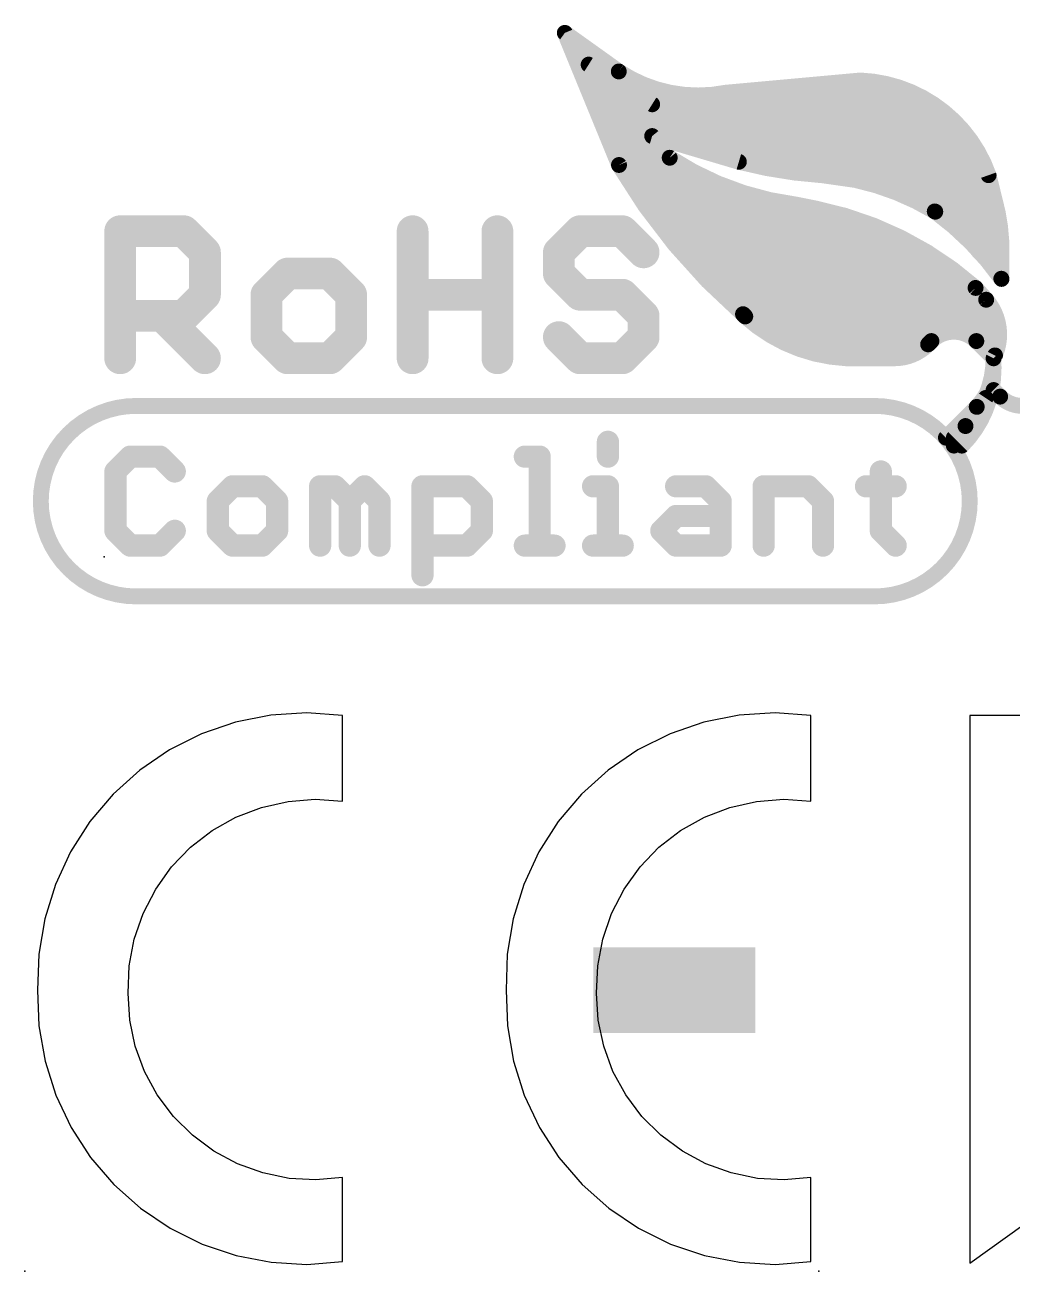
# Model space of a CAD drawing. Extents: x 0 to 129, y -3 to 21.
# Drawn here: x 31.75 to 47.54, y 0 to 19.94 of the extents above; entities that cross this region are included whole.
import ezdxf

# ---------------------------------------------------------------- set-up
doc = ezdxf.new("R2010")
doc.units = 0
doc.layers.add('21', color=253, linetype='CONTINUOUS')
doc.layers.add('23', color=7, linetype='CONTINUOUS')

# ---------------------------------------------------------------- blocks, each defined once
blk = doc.blocks.new('RECT')
blk.add_solid([(-0.5, -0.5), (0.5, -0.5), (-0.5, 0.5), (0.5, 0.5)])

msp = doc.modelspace()

# ---------------------------------------------------------------- linework, layer by layer
at = {"layer": '21'}
for p, q in [((35.1192, 8.7836), (34.5755, 8.597)), ((35.683, 8.8958), (35.1192, 8.7836)), ((36.2567, 8.9314), (35.683, 8.8958)), ((36.83, 8.89), (36.2567, 8.9314)), ((36.83, 7.5184), (36.83, 8.89)), ((42.6122, 8.7836), (42.0685, 8.597)), ((43.176, 8.8958), (42.6122, 8.7836)), ((43.7497, 8.9314), (43.176, 8.8958)), ((44.323, 8.89), (43.7497, 8.9314)), ((44.323, 7.5184), (44.323, 8.89)), ((50.673, 8.89), (46.863, 8.89)), ((46.863, 8.89), (46.863, 0.127)), ((34.5755, 8.597), (34.0617, 8.3393)), ((42.0685, 8.597), (41.5547, 8.3393)), ((34.0617, 8.3393), (33.5871, 8.0152)), ((41.5547, 8.3393), (41.08, 8.0152)), ((33.5871, 8.0152), (33.16, 7.6304)), ((41.08, 8.0152), (40.653, 7.6304)), ((33.16, 7.6304), (32.7883, 7.1919)), ((40.653, 7.6304), (40.2813, 7.1919)), ((35.1251, 7.2625), (35.5327, 7.4193)), ((35.5327, 7.4193), (35.9588, 7.5153)), ((35.9588, 7.5153), (36.3943, 7.5486)), ((36.3943, 7.5486), (36.83, 7.5184)), ((42.6181, 7.2625), (43.0257, 7.4193)), ((43.0257, 7.4193), (43.4518, 7.5153)), ((43.4518, 7.5153), (43.8873, 7.5486)), ((43.8873, 7.5486), (44.323, 7.5184)), ((32.7883, 7.1919), (32.4787, 6.7076)), ((34.7445, 7.0483), (35.1251, 7.2625)), ((40.2813, 7.1919), (39.9717, 6.7076)), ((42.2375, 7.0483), (42.6181, 7.2625)), ((34.3989, 6.7812), (34.7445, 7.0483)), ((41.8919, 6.7812), (42.2375, 7.0483)), ((34.0957, 6.4668), (34.3989, 6.7812)), ((41.5887, 6.4668), (41.8919, 6.7812)), ((32.4787, 6.7076), (32.2366, 6.1863)), ((39.9717, 6.7076), (39.7296, 6.1863)), ((33.8413, 6.1118), (34.0957, 6.4668)), ((41.3343, 6.1118), (41.5887, 6.4668)), ((32.2366, 6.1863), (32.0666, 5.6372)), ((39.7296, 6.1863), (39.5596, 5.6372)), ((33.641, 5.7237), (33.8413, 6.1118)), ((41.134, 5.7237), (41.3343, 6.1118)), ((32.0666, 5.6372), (31.9715, 5.0703)), ((33.4991, 5.3107), (33.641, 5.7237)), ((39.5596, 5.6372), (39.4645, 5.0703)), ((40.9921, 5.3107), (41.134, 5.7237)), ((33.4185, 4.8814), (33.4991, 5.3107)), ((40.9115, 4.8814), (40.9921, 5.3107)), ((31.9715, 5.0703), (31.9532, 4.4958)), ((39.4645, 5.0703), (39.4462, 4.4958)), ((33.401, 4.445), (33.4185, 4.8814)), ((40.894, 4.445), (40.9115, 4.8814)), ((31.9532, 4.4958), (31.9747, 3.9244)), ((33.4271, 4.017), (33.401, 4.445)), ((39.4462, 4.4958), (39.4677, 3.9244)), ((40.9201, 4.017), (40.894, 4.445)), ((33.515, 3.5973), (33.4271, 4.017)), ((41.008, 3.5973), (40.9201, 4.017)), ((31.9747, 3.9244), (32.0725, 3.361)), ((39.4677, 3.9244), (39.5655, 3.361)), ((33.6628, 3.1948), (33.515, 3.5973)), ((41.1558, 3.1948), (41.008, 3.5973)), ((32.0725, 3.361), (32.2449, 2.8157)), ((33.8674, 2.8179), (33.6628, 3.1948)), ((39.5655, 3.361), (39.7379, 2.8157)), ((41.3604, 2.8179), (41.1558, 3.1948)), ((32.2449, 2.8157), (32.4887, 2.2984)), ((34.1245, 2.4747), (33.8674, 2.8179)), ((39.7379, 2.8157), (39.9817, 2.2984)), ((41.6175, 2.4747), (41.3604, 2.8179)), ((34.4285, 2.1723), (34.1245, 2.4747)), ((41.9215, 2.1723), (41.6175, 2.4747)), ((32.4887, 2.2984), (32.7995, 1.8184)), ((39.9817, 2.2984), (40.2925, 1.8184)), ((34.7732, 1.9172), (34.4285, 2.1723)), ((42.2662, 1.9172), (41.9215, 2.1723)), ((32.7995, 1.8184), (33.1718, 1.3844)), ((35.1512, 1.7148), (34.7732, 1.9172)), ((40.2925, 1.8184), (40.6648, 1.3844)), ((42.6442, 1.7148), (42.2662, 1.9172)), ((35.5546, 1.5693), (35.1512, 1.7148)), ((43.0476, 1.5693), (42.6442, 1.7148)), ((35.9748, 1.4837), (35.5546, 1.5693)), ((36.4029, 1.46), (35.9748, 1.4837)), ((36.83, 1.4986), (36.4029, 1.46)), ((36.83, 0.1524), (36.83, 1.4986)), ((43.4678, 1.4837), (43.0476, 1.5693)), ((43.8959, 1.46), (43.4678, 1.4837)), ((44.323, 1.4986), (43.8959, 1.46)), ((44.323, 0.1524), (44.323, 1.4986)), ((33.1718, 1.3844), (33.5988, 1.0041)), ((40.6648, 1.3844), (41.0918, 1.0041)), ((33.5988, 1.0041), (34.0729, 0.6843)), ((41.0918, 1.0041), (41.5659, 0.6843)), ((34.0729, 0.6843), (34.5855, 0.4309)), ((41.5659, 0.6843), (42.0785, 0.4309)), ((46.863, 0.127), (47.752, 0.762)), ((34.5855, 0.4309), (35.1275, 0.2484)), ((42.0785, 0.4309), (42.6205, 0.2484)), ((35.1275, 0.2484), (35.689, 0.1401)), ((42.6205, 0.2484), (43.182, 0.1401)), ((35.689, 0.1401), (36.2599, 0.1079)), ((36.2599, 0.1079), (36.83, 0.1524)), ((43.182, 0.1401), (43.7529, 0.1079)), ((43.7529, 0.1079), (44.323, 0.1524))]:
    msp.add_line(p, q, dxfattribs=at)
for points, const_width in [([(40.4448, 19.8361, 1), (40.3272, 19.7879)], 0.127), ([(40.423, 19.8636, 1), (40.349, 19.7604)], 0.127), ([(40.8773, 19.367, 1), (40.6567, 19.241)], 0.254), ([(40.8007, 19.3578, 1), (40.7333, 19.2502)], 0.127), ([(41.2491, 19.1943, 0.1989), (42.9655, 18.8547)], 0.254), ([(41.2843, 19.2471, 1), (41.2139, 19.1415)], 0.127), ([(41.2121, 19.1427, 1), (41.2861, 19.2459)], 0.127), ([(47.1643, 17.5347, 0.3067), (45.1137, 19.05)], 0.254), ([(45.1163, 19.1134, 1), (45.1111, 18.9866)], 0.127), ([(45.1194, 18.9868, 1), (45.108, 19.1132)], 0.127), ([(42.9598, 18.9179, 1), (42.9712, 18.7915)], 0.127), ([(42.978, 18.7924, 1), (42.953, 18.917)], 0.127), ([(43.942, 18.923, 1), (43.942, 18.669)], 0.254), ([(43.9578, 18.67, 1), (43.9262, 18.922)], 0.254), ([(45.6583, 18.9049, 1), (45.5277, 18.6871)], 0.254), ([(45.593, 18.669, 1), (45.593, 18.923)], 0.254), ([(41.5187, 18.719, 1), (41.2853, 18.619)], 0.254), ([(41.783, 18.796, 1), (41.783, 18.542)], 0.254), ([(41.7493, 18.6152, 1), (41.8167, 18.7228)], 0.127), ([(42.9102, 18.795, 1), (42.9418, 18.543)], 0.254), ([(42.926, 18.542, 1), (42.926, 18.796)], 0.254), ([(41.3982, 18.4458, 1), (41.1518, 18.3842)], 0.254), ([(41.1647, 18.352, 1), (41.3853, 18.478)], 0.254), ([(41.6868, 18.5382, 1), (41.6252, 18.2918)], 0.254), ([(41.656, 18.542, 1), (41.656, 18.288)], 0.254), ([(46.3178, 18.5048, 1), (46.1382, 18.3252)], 0.254), ([(46.355, 18.415, 1), (46.101, 18.415)], 0.254), ([(46.1627, 18.3061, 1), (46.2933, 18.5239)], 0.254), ([(46.228, 18.288, 1), (46.228, 18.542)], 0.254), ([(41.277, 18.3642, 1), (41.273, 18.1102)], 0.254), ([(42.2005, 18.4096, 1), (42.1275, 18.1664)], 0.254), ([(42.1332, 18.1648, 1), (42.1948, 18.4112)], 0.254), ([(46.355, 18.161, 1), (46.101, 18.161)], 0.254), ([(46.226, 18.034, 1), (46.23, 18.288)], 0.254), ([(41.5036, 17.9832, 1), (41.3004, 17.8308)], 0.254), ([(41.8324, 18.2009, 1), (41.7336, 18.1211)], 0.127), ([(41.8011, 18.2219, 1), (41.7649, 18.1001)], 0.127), ([(43.448, 18.0332, 1), (43.42, 17.7808)], 0.254), ([(43.3975, 17.7854, 1), (43.4705, 18.0286)], 0.254), ([(46.101, 18.161, 1), (46.355, 18.161)], 0.254), ([(46.3296, 17.9832, 1), (46.1264, 17.8308)], 0.254), ([(46.3416, 17.8502, 1), (46.1144, 17.9638)], 0.254), ([(46.8496, 17.9638, 1), (46.6224, 17.8502)], 0.254), ([(41.2788, 17.8762, 1), (41.5252, 17.9378)], 0.254), ([(41.91, 17.78, 1), (41.656, 17.78)], 0.254), ([(41.6663, 17.73, 1), (41.8997, 17.83)], 0.254), ([(44.577, 17.907, 1), (44.577, 17.653)], 0.254), ([(44.563, 17.6538, 1), (44.591, 17.9062)], 0.254), ([(45.2773, 17.8889, 1), (45.1467, 17.6711)], 0.254), ([(45.212, 17.907, 1), (45.212, 17.653)], 0.254), ([(45.212, 17.653, 1), (45.212, 17.907)], 0.254), ([(46.101, 17.907, 1), (46.355, 17.907)], 0.254), ([(46.355, 17.653, 1), (46.355, 17.907)], 0.254), ([(46.6462, 17.8172, 1), (46.8258, 17.9968)], 0.254), ([(41.2525, 17.698, 0.0806), (43.2362, 15.3108)], 0.254), ([(41.3072, 17.7302, 1), (41.1978, 17.6658)], 0.127), ([(41.1937, 17.6739, 1), (41.3113, 17.7221)], 0.127), ([(42.2208, 17.6396, 1), (42.1072, 17.4124)], 0.254), ([(42.0637, 17.8138, 0.1145), (44.0913, 17.0628)], 0.254), ([(42.0986, 17.8668, 1), (42.0288, 17.7608)], 0.127), ([(42.0143, 17.7739, 1), (42.1131, 17.8537)], 0.127), ([(43.1698, 17.7495, 0.0473), (44.5171, 17.5323)], 0.254), ([(43.1858, 17.811, 1), (43.1538, 17.688)], 0.127), ([(43.1517, 17.6886, 1), (43.1879, 17.8104)], 0.127), ([(41.6814, 17.3228, 1), (41.8846, 17.4752)], 0.254), ([(44.5261, 17.5952, 1), (44.5081, 17.4694)], 0.127), ([(44.513, 17.4689, 1), (44.5212, 17.5957)], 0.127), ([(46.3033, 16.9549, 0.0829), (45.0358, 17.4581)], 0.254), ([(45.0492, 17.5202, 1), (45.0224, 17.396)], 0.127), ([(45.0268, 17.3952, 1), (45.0448, 17.521)], 0.127), ([(45.7817, 17.2901, 1), (45.9123, 17.5079)], 0.254), ([(46.0393, 17.5079, 1), (45.9087, 17.2901)], 0.254), ([(45.8604, 17.4558, 1), (46.0876, 17.3422)], 0.254), ([(46.5074, 17.3228, 1), (46.7106, 17.4752)], 0.254), ([(47.116, 17.4148, 1), (46.864, 17.3832)], 0.254), ([(46.8764, 17.3422, 1), (47.1036, 17.4558)], 0.254), ([(47.226, 17.5498, 1), (47.1026, 17.5196)], 0.127), ([(47.1044, 17.5136, 1), (47.2242, 17.5558)], 0.127), ([(41.656, 17.399, 1), (41.91, 17.399)], 0.254), ([(42.0116, 17.3482, 1), (41.8084, 17.1958)], 0.254), ([(42.3723, 17.2426, 1), (42.2097, 17.0474)], 0.254), ([(42.9674, 17.2651, 1), (42.8846, 17.0249)], 0.254), ([(42.8692, 17.0314, 1), (42.9828, 17.2586)], 0.254), ([(44.1037, 17.1251, 1), (44.0789, 17.0005)], 0.127), ([(44.0833, 16.9998, 1), (44.0993, 17.1258)], 0.127), ([(46.7082, 17.0973, 1), (46.5098, 16.9387)], 0.254), ([(46.5437, 16.9091, 1), (46.6743, 17.1269)], 0.254), ([(42.3967, 16.8344, 1), (42.1853, 16.6936)], 0.254), ([(42.1894, 16.6878, 1), (42.3926, 16.8402)], 0.254), ([(43.6626, 17.018, 1), (43.6626, 16.764)], 0.254), ([(43.6212, 16.7709, 1), (43.704, 17.0111)], 0.254), ([(44.3137, 17.011, 1), (44.2307, 16.771)], 0.254), ([(44.2722, 16.764, 1), (44.2722, 17.018)], 0.254), ([(46.9565, 15.7307, 0.1314), (44.3999, 17.0012)], 0.254), ([(44.4125, 17.0634, 1), (44.3873, 16.939)], 0.127), ([(44.3875, 16.9389, 1), (44.4123, 17.0635)], 0.127), ([(46.3314, 17.0118, 1), (46.2752, 16.898)], 0.127), ([(47.3681, 15.8779, 0.0806), (46.3116, 16.9508)], 0.254), ([(46.3491, 17.002, 1), (46.2741, 16.8996)], 0.127), ([(46.2705, 16.9005, 1), (46.3361, 17.0093)], 0.127), ([(46.2835, 16.8939, 1), (46.3397, 17.0077)], 0.127), ([(47.3708, 16.2565, 0.0561), (47.3107, 16.9359)], 0.254), ([(47.3729, 16.9485, 1), (47.2485, 16.9233)], 0.127), ([(47.249, 16.9208, 1), (47.3724, 16.951)], 0.127), ([(33.401, 16.6387, 1), (33.147, 16.6387)], 0.254), ([(33.274, 16.7657, 1), (33.274, 16.5117)], 0.254), ([(34.3807, 16.7285, 1), (34.2011, 16.5489)], 0.254), ([(34.2909, 16.5117, 1), (34.2909, 16.7657)], 0.254), ([(38.0786, 16.6387, 1), (37.8246, 16.6387)], 0.254), ([(39.4344, 16.6387, 1), (39.1804, 16.6387)], 0.254), ([(40.6293, 16.7657, 1), (40.6293, 16.5117)], 0.254), ([(40.7191, 16.5489, 1), (40.5395, 16.7285)], 0.254), ([(41.3971, 16.7285, 1), (41.2175, 16.5489)], 0.254), ([(41.3073, 16.5117, 1), (41.3073, 16.7657)], 0.254), ([(43.18, 16.764, 1), (43.18, 16.51)], 0.254), ([(43.2698, 16.5472, 1), (43.0902, 16.7268)], 0.254), ([(43.321, 16.7632, 1), (43.293, 16.5108)], 0.254), ([(43.307, 16.51, 1), (43.307, 16.764)], 0.254), ([(44.4808, 16.6332, 1), (44.4192, 16.3868)], 0.254), ([(44.436, 16.3838, 1), (44.464, 16.6362)], 0.254), ([(34.7568, 16.2998, 1), (34.5028, 16.2998)], 0.254), ([(40.4174, 16.2998, 1), (40.1634, 16.2998)], 0.254), ([(42.6348, 16.4728, 1), (42.4552, 16.2932)], 0.254), ([(42.4393, 16.3126, 1), (42.6507, 16.4534)], 0.254), ([(42.9632, 16.5998, 1), (43.1428, 16.4202)], 0.254), ([(42.9717, 16.4124, 1), (43.1343, 16.6076)], 0.254), ([(45.7339, 16.5177, 1), (45.6045, 16.2991)], 0.254), ([(45.6277, 16.2884, 1), (45.7107, 16.5284)], 0.254), ([(47.0178, 16.3037, 1), (47.2162, 16.4623)], 0.254), ([(34.54, 16.21, 1), (34.7196, 16.3896)], 0.254), ([(40.2006, 16.3896, 1), (40.3802, 16.21)], 0.254), ([(41.5564, 16.21, 1), (41.736, 16.3896)], 0.254), ([(43.2698, 16.2188, 1), (43.0902, 16.0392)], 0.254), ([(43.307, 16.383, 1), (43.307, 16.129)], 0.254), ([(43.3968, 16.1662, 1), (43.2172, 16.3458)], 0.254), ([(43.8458, 16.3792, 1), (43.7842, 16.1328)], 0.254), ([(43.815, 16.129, 1), (43.815, 16.383)], 0.254), ([(45.5453, 16.3552, 1), (45.3867, 16.1568)], 0.254), ([(45.4352, 16.1328, 1), (45.4968, 16.3792)], 0.254), ([(46.991, 16.3672, 1), (47.243, 16.3988)], 0.254), ([(47.4343, 16.2565, 1), (47.3073, 16.2565)], 0.127), ([(35.9518, 16.0878, 1), (35.9518, 15.8338)], 0.254), ([(36.0416, 15.871, 1), (35.862, 16.0506)], 0.254), ([(36.7195, 16.0506, 1), (36.5399, 15.871)], 0.254), ([(36.6297, 15.8338, 1), (36.6297, 16.0878)], 0.254), ([(40.3802, 16.0506, 1), (40.2006, 15.871)], 0.254), ([(43.0902, 16.2188, 1), (43.2698, 16.0392)], 0.254), ([(43.3863, 16.1012, 1), (43.2277, 15.9028)], 0.254), ([(43.2172, 15.9122, 1), (43.3968, 16.0918)], 0.254), ([(44.831, 16.129, 1), (44.831, 15.875)], 0.254), ([(44.8002, 15.8788, 1), (44.8618, 16.1252)], 0.254), ([(45.1418, 16.1156, 1), (45.0282, 15.8884)], 0.254), ([(45.085, 15.875, 1), (45.085, 16.129)], 0.254), ([(46.4448, 16.0918, 1), (46.2652, 15.9122)], 0.254), ([(46.2903, 15.8927, 1), (46.4197, 16.1113)], 0.254), ([(47.3073, 16.258, 1), (47.4343, 16.255)], 0.127), ([(40.1634, 15.9608, 1), (40.4174, 15.9608)], 0.254), ([(43.8399, 15.9995, 1), (43.7901, 15.7505)], 0.254), ([(45.72, 15.748, 1), (45.466, 15.748)], 0.254), ([(45.5362, 15.6344, 1), (45.6498, 15.8616)], 0.254), ([(46.1908, 15.8378, 1), (46.0112, 15.6582)], 0.254), ([(46.0217, 15.6488, 1), (46.1803, 15.8472)], 0.254), ([(47.413, 15.9228, 1), (47.3232, 15.833)], 0.127), ([(47.3163, 15.8412, 1), (47.4199, 15.9146)], 0.127), ([(47.3261, 15.8301, 1), (47.4159, 15.9199)], 0.127), ([(34.7196, 15.5321, 1), (34.54, 15.7117)], 0.254), ([(35.7398, 15.6219, 1), (35.4858, 15.6219)], 0.254), ([(35.523, 15.7117, 1), (35.7026, 15.5321)], 0.254), ([(37.0956, 15.6219, 1), (36.8416, 15.6219)], 0.254), ([(36.8788, 15.5321, 1), (37.0584, 15.7117)], 0.254), ([(37.9516, 15.7489, 1), (37.9516, 15.4949)], 0.254), ([(39.3074, 15.4949, 1), (39.3074, 15.7489)], 0.254), ([(40.6293, 15.7489, 1), (40.6293, 15.4949)], 0.254), ([(40.5395, 15.5321, 1), (40.7191, 15.7117)], 0.254), ([(41.3971, 15.7117, 1), (41.2175, 15.5321)], 0.254), ([(41.3073, 15.4949, 1), (41.3073, 15.7489)], 0.254), ([(45.1252, 15.7415, 1), (45.0448, 15.5005)], 0.254), ([(45.0601, 15.4965, 1), (45.1099, 15.7455)], 0.254), ([(45.6828, 15.5312, 1), (45.5032, 15.7108)], 0.254), ([(46.3416, 15.5642, 1), (46.1144, 15.6778)], 0.254), ([(46.1382, 15.5312, 1), (46.3178, 15.7108)], 0.254), ([(47.0037, 15.7732, 1), (46.9093, 15.6882)], 0.127), ([(46.9145, 15.6831, 1), (46.9985, 15.7783)], 0.127), ([(47.3071, 15.876, 1), (47.4341, 15.876)], 0.127), ([(34.5028, 15.6219, 1), (34.7568, 15.6219)], 0.254), ([(43.5102, 15.5956, 1), (43.3578, 15.3924)], 0.254), ([(43.3442, 15.4042, 1), (43.5238, 15.5838)], 0.254), ([(43.9728, 15.6172, 1), (43.9112, 15.3708)], 0.254), ([(43.8627, 15.3948, 1), (44.0213, 15.5932)], 0.254), ([(44.4902, 15.4875, 1), (44.4098, 15.2465)], 0.254), ([(44.4192, 15.2438, 1), (44.4808, 15.4902)], 0.254), ([(45.3762, 15.5838, 1), (45.5558, 15.4042)], 0.254), ([(45.4258, 15.3735, 1), (45.5062, 15.6145)], 0.254), ([(45.466, 15.621, 1), (45.72, 15.621)], 0.254), ([(45.847, 15.494, 1), (45.847, 15.24)], 0.254), ([(45.8872, 15.2465, 1), (45.8068, 15.4875)], 0.254), ([(46.101, 15.24, 1), (46.101, 15.494)], 0.254), ([(46.5222, 15.4875, 1), (46.4418, 15.2465)], 0.254), ([(46.5524, 15.2613, 1), (46.4116, 15.4727)], 0.254), ([(46.9766, 15.5508, 1), (46.7494, 15.4372)], 0.254), ([(46.7732, 15.4042, 1), (46.9528, 15.5838)], 0.254), ([(47.244, 14.605, 0.3031), (47.1262, 15.5423)], 0.254), ([(47.1742, 15.5839, 1), (47.0782, 15.5007)], 0.127), ([(47.079, 15.4998, 1), (47.1734, 15.5848)], 0.127), ([(33.274, 15.4099, 1), (33.274, 15.1559)], 0.254), ([(34.0417, 15.3727, 1), (33.8621, 15.1931)], 0.254), ([(34.2011, 15.3727, 1), (34.3807, 15.1931)], 0.254), ([(34.2909, 15.1559, 1), (34.2909, 15.4099)], 0.254), ([(41.7732, 15.2829, 1), (41.5192, 15.2829)], 0.254), ([(41.5564, 15.1931, 1), (41.736, 15.3727)], 0.254), ([(43.2811, 15.3557, 1), (43.1913, 15.2659)], 0.127), ([(43.1945, 15.2629, 1), (43.2779, 15.3587)], 0.127), ([(43.2724, 15.2746, 0.1989), (45.1429, 14.605)], 0.254), ([(43.3151, 15.3216, 1), (43.2297, 15.2276)], 0.127), ([(43.2275, 15.2297, 1), (43.3173, 15.3195)], 0.127), ([(43.9769, 15.2351, 1), (43.9071, 14.9909)], 0.254), ([(44.831, 15.367, 1), (44.831, 15.113)], 0.254), ([(44.7908, 15.1195, 1), (44.8712, 15.3605)], 0.254), ([(45.4258, 15.3605, 1), (45.5062, 15.1195)], 0.254), ([(45.466, 15.113, 1), (45.466, 15.367)], 0.254), ([(45.9874, 15.4238, 1), (46.2146, 15.3102)], 0.254), ([(46.9528, 15.3298, 1), (46.7732, 15.1502)], 0.254), ([(46.8228, 15.1195, 1), (46.9032, 15.3605)], 0.254), ([(35.7026, 15.0338, 1), (35.523, 14.8542)], 0.254), ([(37.0584, 14.8542, 1), (36.8788, 15.0338)], 0.254), ([(40.3802, 15.0338, 1), (40.2006, 14.8542)], 0.254), ([(41.736, 14.8542, 1), (41.5564, 15.0338)], 0.254), ([(43.8658, 15.0114, 1), (44.0182, 15.2146)], 0.254), ([(46.9682, 14.8808, 0.4142), (46.2498, 14.8808)], 0.254), ([(47.0034, 14.9292, 1), (47.2306, 15.0428)], 0.254), ([(47.0272, 14.8962, 1), (47.2068, 15.0758)], 0.254), ([(35.4858, 14.944, 1), (35.7398, 14.944)], 0.254), ([(36.8416, 14.944, 1), (37.0956, 14.944)], 0.254), ([(41.5192, 14.944, 1), (41.7732, 14.944)], 0.254), ([(44.831, 14.986, 1), (44.831, 14.732)], 0.254), ([(44.7961, 14.7369, 1), (44.8659, 14.9811)], 0.254), ([(45.6496, 14.9647, 1), (45.7904, 14.7533)], 0.254), ([(45.6584, 14.605, 0.1989), (46.1972, 14.8282)], 0.254), ([(45.72, 14.732, 1), (45.72, 14.986)], 0.254), ([(46.2421, 14.7833, 1), (46.1523, 14.8731)], 0.127), ([(46.2049, 14.9257, 1), (46.2947, 14.8359)], 0.127), ([(46.2947, 14.8359, 1), (46.2049, 14.9257)], 0.127), ([(47.0131, 14.9257, 1), (46.9233, 14.8359)], 0.127), ([(46.9233, 14.8359, 1), (47.0131, 14.9257)], 0.127), ([(34.54, 14.5152, 1), (34.7196, 14.6948)], 0.254), ([(35.9518, 14.732, 1), (35.9518, 14.478)], 0.254), ([(35.862, 14.5152, 1), (36.0416, 14.6948)], 0.254), ([(36.5399, 14.6948, 1), (36.7195, 14.5152)], 0.254), ([(36.6297, 14.478, 1), (36.6297, 14.732)], 0.254), ([(40.6293, 14.732, 1), (40.6293, 14.478)], 0.254), ([(40.5395, 14.5152, 1), (40.7191, 14.6948)], 0.254), ([(41.2175, 14.6948, 1), (41.3971, 14.5152)], 0.254), ([(41.3073, 14.478, 1), (41.3073, 14.732)], 0.254), ([(46.1523, 14.8731, 1), (46.2421, 14.7833)], 0.127), ([(47.3237, 14.6224, 1), (47.2101, 14.6792)], 0.127), ([(33.147, 14.605, 1), (33.401, 14.605)], 0.254), ([(37.8246, 14.605, 1), (38.0786, 14.605)], 0.254), ([(39.1804, 14.605, 1), (39.4344, 14.605)], 0.254), ([(45.1429, 14.6685, 1), (45.1429, 14.5415)], 0.127), ([(45.146, 14.5416, 1), (45.1398, 14.6684)], 0.127), ([(45.6584, 14.6685, 1), (45.6584, 14.5415)], 0.127), ([(45.6584, 14.5415, 1), (45.6584, 14.6685)], 0.127), ([(46.736, 13.208, 0.1989), (47.244, 14.4344)], 0.254), ([(46.795, 13.521, 0.1989), (47.244, 14.605)], 0.254), ([(46.9746, 13.8276, 0.1989), (47.244, 14.478)], 0.254), ([(47.3075, 14.605, 1), (47.1805, 14.605)], 0.127), ([(47.1872, 14.6334, 1), (47.3008, 14.5766)], 0.127), ([(47.1872, 14.6334, 1), (47.3008, 14.5766)], 0.127), ([(47.3075, 14.478, 1), (47.1805, 14.478)], 0.127), ([(47.3075, 14.478, 1), (47.1805, 14.478)], 0.127), ([(47.3075, 14.4344, 1), (47.1805, 14.4344)], 0.127), ([(47.1991, 14.5601, 1), (47.2889, 14.6499)], 0.127), ([(47.1805, 14.4344, 1), (47.3075, 14.4344)], 0.127), ([(47.2889, 14.1419, 1), (47.1991, 14.0521)], 0.127), ([(33.528, 13.843, 0.4142), (32.004, 12.319)], 0.254), ([(33.528, 13.9065, 1), (33.528, 13.7795)], 0.127), ([(33.528, 13.7795, 1), (33.528, 13.9065)], 0.127), ([(46.863, 12.319, 0.4142), (45.339, 13.843)], 0.254), ([(45.339, 13.9065, 1), (45.339, 13.7795)], 0.127), ([(45.339, 13.7795, 1), (45.339, 13.9065)], 0.127), ([(47.1698, 13.9348, 1), (47.0642, 14.0052)], 0.127), ([(47.3492, 13.9918, 0.199), (47.7084, 13.843)], 0.254), ([(47.3941, 14.0367, 1), (47.3043, 13.9469)], 0.127), ([(47.3043, 13.9469, 1), (47.3941, 14.0367)], 0.127), ([(46.9297, 13.8725, 1), (47.0195, 13.7827)], 0.127), ([(47.0195, 13.7827, 1), (46.9297, 13.8725)], 0.127), ([(46.7501, 13.5659, 1), (46.8399, 13.4761)], 0.127), ([(46.8399, 13.4761, 1), (46.7501, 13.5659)], 0.127), ([(41.164, 13.2687, 1), (40.9862, 13.2687)], 0.1778), ([(46.4371, 13.3799, 1), (46.5269, 13.2901)], 0.127), ([(46.5641, 13.3799, 1), (46.6539, 13.2901)], 0.127), ([(33.4351, 13.1203, 1), (33.4351, 12.9425)], 0.1778), ([(33.4979, 12.9686, 1), (33.3722, 13.0943)], 0.1778), ([(33.9725, 13.0943, 1), (33.8467, 12.9686)], 0.1778), ([(33.9096, 12.9425, 1), (33.9096, 13.1203)], 0.1778), ([(39.7464, 13.1203, 1), (39.7464, 12.9425)], 0.1778), ([(40.0726, 13.0314, 1), (39.8948, 13.0314)], 0.1778), ([(39.9837, 12.9425, 1), (39.9837, 13.1203)], 0.1778), ([(46.5562, 13.2432, 1), (46.6618, 13.1728)], 0.127), ([(46.6911, 13.2529, 1), (46.7809, 13.1631)], 0.127), ([(33.2867, 12.7941, 1), (33.1089, 12.7941)], 0.1778), ([(40.9862, 13.0314, 1), (41.164, 13.0314)], 0.1778), ([(45.5298, 12.7941, 1), (45.352, 12.7941)], 0.1778), ([(33.1349, 12.857, 1), (33.2607, 12.7313)], 0.1778), ([(34.084, 12.7313, 1), (34.2097, 12.857)], 0.1778), ([(35.0722, 12.6458, 1), (35.0722, 12.468)], 0.1778), ([(35.1351, 12.494, 1), (35.0094, 12.6197)], 0.1778), ([(35.6096, 12.6197, 1), (35.4839, 12.494)], 0.1778), ([(35.5468, 12.468, 1), (35.5468, 12.6458)], 0.1778), ([(36.561, 12.5569, 1), (36.3832, 12.5569)], 0.1778), ([(36.4721, 12.6458, 1), (36.4721, 12.468)], 0.1778), ([(36.7722, 12.6197, 1), (36.6465, 12.494)], 0.1778), ([(36.7094, 12.468, 1), (36.7094, 12.6458)], 0.1778), ([(37.2468, 12.6197, 1), (37.1211, 12.494)], 0.1778), ([(37.2468, 12.494, 1), (37.1211, 12.6197)], 0.1778), ([(38.1982, 12.5569, 1), (38.0204, 12.5569)], 0.1778), ([(38.1093, 12.6458, 1), (38.1093, 12.468)], 0.1778), ([(38.8839, 12.6197, 1), (38.7582, 12.494)], 0.1778), ([(38.8211, 12.468, 1), (38.8211, 12.6458)], 0.1778), ([(40.8379, 12.6458, 1), (40.8379, 12.468)], 0.1778), ([(41.164, 12.5569, 1), (40.9862, 12.5569)], 0.1778), ([(41.0751, 12.468, 1), (41.0751, 12.6458)], 0.1778), ([(42.1666, 12.6458, 1), (42.1666, 12.468)], 0.1778), ([(42.704, 12.6197, 1), (42.5782, 12.494)], 0.1778), ([(42.6411, 12.468, 1), (42.6411, 12.6458)], 0.1778), ([(43.6554, 12.5569, 1), (43.4776, 12.5569)], 0.1778), ([(43.5665, 12.6458, 1), (43.5665, 12.468)], 0.1778), ([(44.3411, 12.6197, 1), (44.2154, 12.494)], 0.1778), ([(44.2783, 12.468, 1), (44.2783, 12.6458)], 0.1778), ([(45.2036, 12.6458, 1), (45.2036, 12.468)], 0.1778), ([(45.6782, 12.468, 1), (45.6782, 12.6458)], 0.1778), ([(32.004, 12.319, 0.4142), (33.528, 10.795)], 0.254), ([(32.0675, 12.319, 1), (31.9405, 12.319)], 0.127), ([(31.9405, 12.319, 1), (32.0675, 12.319)], 0.127), ([(34.7721, 12.3825, 1), (34.8978, 12.2567)], 0.1778), ([(34.9239, 12.3196, 1), (34.7461, 12.3196)], 0.1778), ([(35.8729, 12.3196, 1), (35.6951, 12.3196)], 0.1778), ([(35.7212, 12.2567, 1), (35.8469, 12.3825)], 0.1778), ([(36.8838, 12.3825, 1), (37.0095, 12.2567)], 0.1778), ([(37.0356, 12.3196, 1), (36.8578, 12.3196)], 0.1778), ([(36.8838, 12.2567, 1), (37.0095, 12.3825)], 0.1778), ([(37.5101, 12.3196, 1), (37.3323, 12.3196)], 0.1778), ([(37.3583, 12.2567, 1), (37.484, 12.3825)], 0.1778), ([(39.1472, 12.3196, 1), (38.9694, 12.3196)], 0.1778), ([(38.9955, 12.2567, 1), (39.1212, 12.3825)], 0.1778), ([(42.9673, 12.3196, 1), (42.7895, 12.3196)], 0.1778), ([(42.8155, 12.2567, 1), (42.9412, 12.3825)], 0.1778), ([(44.6044, 12.3196, 1), (44.4266, 12.3196)], 0.1778), ([(44.4527, 12.2567, 1), (44.5784, 12.3825)], 0.1778), ([(45.339, 10.795, 0.4142), (46.863, 12.319)], 0.254), ([(46.9265, 12.319, 1), (46.7995, 12.319)], 0.127), ([(46.7995, 12.319, 1), (46.9265, 12.319)], 0.127), ([(42.1666, 12.1712, 1), (42.1666, 11.9934)], 0.1778), ([(42.2294, 12.0195, 1), (42.1037, 12.1452)], 0.1778), ([(42.8784, 11.9934, 1), (42.8784, 12.1712)], 0.1778), ([(33.2607, 11.9079, 1), (33.1349, 11.7822)], 0.1778), ([(34.2097, 11.7822, 1), (34.084, 11.9079)], 0.1778), ([(34.8978, 11.9079, 1), (34.7721, 11.7822)], 0.1778), ([(35.8469, 11.7822, 1), (35.7212, 11.9079)], 0.1778), ([(39.1212, 11.7822, 1), (38.9955, 11.9079)], 0.1778), ([(41.9922, 11.9079, 1), (41.8664, 11.7822)], 0.1778), ([(41.8664, 11.9079, 1), (41.9922, 11.7822)], 0.1778), ([(45.5037, 11.9079, 1), (45.378, 11.7822)], 0.1778), ([(33.1089, 11.8451, 1), (33.2867, 11.8451)], 0.1778), ([(33.4351, 11.6967, 1), (33.4351, 11.5189)], 0.1778), ([(33.9096, 11.5189, 1), (33.9096, 11.6967)], 0.1778), ([(34.7461, 11.8451, 1), (34.9239, 11.8451)], 0.1778), ([(35.0722, 11.6967, 1), (35.0722, 11.5189)], 0.1778), ([(35.5468, 11.5189, 1), (35.5468, 11.6967)], 0.1778), ([(35.6951, 11.8451, 1), (35.8729, 11.8451)], 0.1778), ([(38.1093, 11.6967, 1), (38.1093, 11.5189)], 0.1778), ([(38.8211, 11.5189, 1), (38.8211, 11.6967)], 0.1778), ([(38.9694, 11.8451, 1), (39.1472, 11.8451)], 0.1778), ([(39.7464, 11.6967, 1), (39.7464, 11.5189)], 0.1778), ([(40.221, 11.5189, 1), (40.221, 11.6967)], 0.1778), ([(40.8379, 11.6967, 1), (40.8379, 11.5189)], 0.1778), ([(41.3124, 11.5189, 1), (41.3124, 11.6967)], 0.1778), ([(42.1666, 11.6967, 1), (42.1666, 11.5189)], 0.1778), ([(42.8784, 11.5189, 1), (42.8784, 11.6967)], 0.1778), ([(45.352, 11.8451, 1), (45.5298, 11.8451)], 0.1778), ([(33.3722, 11.5449, 1), (33.4979, 11.6707)], 0.1778), ([(33.8467, 11.6707, 1), (33.9725, 11.5449)], 0.1778), ([(35.0094, 11.5449, 1), (35.1351, 11.6707)], 0.1778), ([(35.4839, 11.6707, 1), (35.6096, 11.5449)], 0.1778), ([(36.3832, 11.6078, 1), (36.561, 11.6078)], 0.1778), ([(36.8578, 11.6078, 1), (37.0356, 11.6078)], 0.1778), ([(37.3323, 11.6078, 1), (37.5101, 11.6078)], 0.1778), ([(38.7582, 11.6707, 1), (38.8839, 11.5449)], 0.1778), ([(39.8948, 11.6078, 1), (40.0726, 11.6078)], 0.1778), ([(40.9862, 11.6078, 1), (41.164, 11.6078)], 0.1778), ([(42.1037, 11.5449, 1), (42.2294, 11.6707)], 0.1778), ([(42.7895, 11.6078, 1), (42.9673, 11.6078)], 0.1778), ([(43.4776, 11.6078, 1), (43.6554, 11.6078)], 0.1778), ([(44.4266, 11.6078, 1), (44.6044, 11.6078)], 0.1778), ([(45.6153, 11.5449, 1), (45.741, 11.6707)], 0.1778), ([(38.0204, 11.1333, 1), (38.1982, 11.1333)], 0.1778), ([(33.528, 10.8585, 1), (33.528, 10.7315)], 0.127), ([(33.528, 10.7315, 1), (33.528, 10.8585)], 0.127), ([(45.339, 10.8585, 1), (45.339, 10.7315)], 0.127), ([(45.339, 10.7315, 1), (45.339, 10.8585)], 0.127)]:
    msp.add_lwpolyline(points, format="xyb", dxfattribs=dict(at, const_width=const_width))
for points, const_width in [([(40.386, 19.812), (41.2525, 17.698)], 0.254), ([(40.386, 19.812), (41.2491, 19.1943)], 0.254), ([(40.767, 19.304), (41.275, 18.415)], 0.508), ([(40.767, 19.304), (41.783, 18.669)], 0.254), ([(42.9655, 18.8547), (45.1137, 19.05)], 0.254), ([(42.926, 18.669), (43.942, 18.796)], 0.508), ([(43.942, 18.796), (45.593, 18.796)], 0.508), ([(45.593, 18.796), (46.228, 18.415)], 0.508), ([(41.783, 17.78), (41.402, 18.669)], 0.508), ([(41.783, 18.669), (42.926, 18.669)], 0.508), ([(41.275, 18.415), (41.402, 17.907)], 0.508), ([(42.164, 18.288), (41.656, 18.415)], 0.508), ([(41.656, 18.415), (46.228, 18.415)], 0.508), ([(46.228, 18.415), (46.736, 17.907)], 0.508), ([(46.228, 18.161), (46.228, 18.415)], 0.508), ([(46.228, 18.161), (41.275, 18.2372)], 0.508), ([(43.434, 17.907), (42.164, 18.288)], 0.508), ([(46.228, 17.907), (46.228, 18.161)], 0.508), ([(41.402, 17.907), (41.783, 17.399)], 0.508), ([(41.783, 18.161), (42.0637, 17.8138)], 0.254), ([(43.1698, 17.7495), (41.783, 18.161)], 0.254), ([(44.577, 17.78), (43.434, 17.907)], 0.508), ([(45.974, 17.399), (46.228, 17.907)], 0.508), ([(46.228, 17.907), (46.609, 17.399)], 0.508), ([(46.736, 17.907), (46.99, 17.399)], 0.508), ([(41.783, 17.399), (41.783, 17.78)], 0.508), ([(45.212, 17.78), (44.577, 17.78)], 0.508), ([(45.847, 17.399), (45.212, 17.78)], 0.508), ([(46.355, 17.78), (45.212, 17.78)], 0.508), ([(42.926, 17.145), (42.164, 17.526)], 0.508), ([(45.0358, 17.4581), (44.5171, 17.5323)], 0.254), ([(46.609, 17.018), (45.974, 17.399)], 0.508), ([(46.99, 17.399), (47.117, 16.383)], 0.508), ([(47.1643, 17.5347), (47.3107, 16.9359)], 0.254), ([(41.91, 17.272), (42.291, 16.764)], 0.508), ([(42.291, 17.145), (43.053, 16.51)], 0.508), ([(43.6626, 16.891), (42.926, 17.145)], 0.508), ([(44.0913, 17.0628), (44.3999, 17.0012)], 0.254), ([(47.117, 16.383), (46.609, 17.018)], 0.508), ([(42.291, 16.764), (42.545, 16.383)], 0.508), ([(44.2722, 16.891), (43.6626, 16.891)], 0.508), ([(45.6692, 16.4084), (44.2722, 16.891)], 0.508), ([(46.3116, 16.9508), (46.3033, 16.9549)], 0.254), ([(33.274, 14.605), (33.274, 16.6387)], 0.508), ([(33.274, 16.6387), (34.2909, 16.6387)], 0.508), ([(34.2909, 16.6387), (34.6298, 16.2998)], 0.508), ([(37.9516, 14.605), (37.9516, 16.6387)], 0.508), ([(39.3074, 16.6387), (39.3074, 14.605)], 0.508), ([(40.6293, 16.6387), (40.2904, 16.2998)], 0.508), ([(41.3073, 16.6387), (40.6293, 16.6387)], 0.508), ([(41.6462, 16.2998), (41.3073, 16.6387)], 0.508), ([(43.053, 16.51), (43.18, 16.637)], 0.508), ([(43.18, 16.637), (43.307, 16.637)], 0.508), ([(43.307, 16.637), (44.45, 16.51)], 0.508), ([(44.45, 16.51), (45.466, 16.256)], 0.508), ([(34.6298, 16.2998), (34.6298, 15.6219)], 0.508), ([(40.2904, 16.2998), (40.2904, 15.9608)], 0.508), ([(42.545, 16.383), (43.434, 15.494)], 0.508), ([(46.355, 16.002), (45.6692, 16.4084)], 0.508), ([(43.18, 16.129), (43.307, 16.256)], 0.508), ([(43.307, 16.002), (43.18, 16.129)], 0.508), ([(43.307, 16.256), (43.815, 16.256)], 0.508), ([(43.815, 16.256), (44.831, 16.002)], 0.508), ([(45.466, 16.256), (46.101, 15.748)], 0.508), ([(47.3708, 16.2565), (47.3706, 15.876)], 0.254), ([(35.9518, 15.9608), (35.6128, 15.6219)], 0.508), ([(36.6297, 15.9608), (35.9518, 15.9608)], 0.508), ([(36.9686, 15.6219), (36.6297, 15.9608)], 0.508), ([(40.2904, 15.9608), (40.6293, 15.6219)], 0.508), ([(43.942, 15.494), (43.307, 16.002)], 0.508), ([(44.831, 16.002), (45.085, 16.002)], 0.508), ([(45.085, 16.002), (45.593, 15.748)], 0.508), ([(46.863, 15.494), (46.355, 16.002)], 0.508), ([(45.085, 15.621), (43.815, 15.875)], 0.508), ([(45.593, 15.748), (45.593, 15.621)], 0.508), ([(46.101, 15.748), (46.228, 15.621)], 0.508), ([(47.371, 15.875), (47.3681, 15.8779)], 0.254), ([(34.6298, 15.6219), (34.2909, 15.2829)], 0.508), ([(35.6128, 15.6219), (35.6128, 14.944)], 0.508), ([(36.9686, 14.944), (36.9686, 15.6219)], 0.508), ([(37.9516, 15.6219), (39.3074, 15.6219)], 0.508), ([(40.6293, 15.6219), (41.3073, 15.6219)], 0.508), ([(41.3073, 15.6219), (41.6462, 15.2829)], 0.508), ([(45.466, 15.494), (45.085, 15.621)], 0.508), ([(45.593, 15.621), (45.466, 15.494)], 0.508), ([(46.228, 15.621), (46.101, 15.367)], 0.508), ([(46.9565, 15.7307), (47.1262, 15.5423)], 0.254), ([(43.434, 15.494), (43.942, 15.113)], 0.508), ([(44.45, 15.367), (43.942, 15.494)], 0.508), ([(44.831, 15.24), (44.45, 15.367)], 0.508), ([(45.847, 15.367), (45.466, 15.24)], 0.508), ([(45.72, 14.859), (46.482, 15.367)], 0.508), ([(46.101, 15.367), (45.847, 15.367)], 0.508), ([(46.482, 15.367), (46.863, 15.24)], 0.508), ([(47.117, 14.986), (46.863, 15.494)], 0.508), ([(34.2909, 15.2829), (33.274, 15.2829)], 0.508), ([(33.9519, 15.2829), (34.6298, 14.605)], 0.508), ([(41.6462, 15.2829), (41.6462, 14.944)], 0.508), ([(43.2362, 15.3108), (43.2724, 15.2746)], 0.254), ([(43.942, 15.113), (44.831, 14.859)], 0.508), ([(45.466, 15.24), (44.831, 15.24)], 0.508), ([(46.863, 15.24), (47.117, 14.986)], 0.508), ([(35.6128, 14.944), (35.9518, 14.605)], 0.508), ([(36.6297, 14.605), (36.9686, 14.944)], 0.508), ([(40.6293, 14.605), (40.2904, 14.944)], 0.508), ([(41.6462, 14.944), (41.3073, 14.605)], 0.508), ([(44.831, 14.859), (45.72, 14.859)], 0.508), ([(46.1972, 14.8282), (46.2498, 14.8808)], 0.254), ([(46.9682, 14.8808), (47.244, 14.605)], 0.254), ([(35.9518, 14.605), (36.6297, 14.605)], 0.508), ([(41.3073, 14.605), (40.6293, 14.605)], 0.508), ([(47.2669, 14.6508), (47.244, 14.605)], 0.254), ([(45.1429, 14.605), (45.6584, 14.605)], 0.254), ([(47.244, 14.4344), (47.244, 14.478)], 0.254), ([(47.244, 14.097), (47.3492, 13.9918)], 0.254), ([(45.339, 13.843), (33.528, 13.843)], 0.254), ([(46.609, 13.208), (47.117, 13.97)], 0.254), ([(46.482, 13.335), (46.9746, 13.8276)], 0.254), ([(46.609, 13.335), (46.795, 13.521)], 0.254), ([(41.0751, 13.2687), (41.0751, 13.0314)], 0.3556), ([(33.4351, 13.0314), (33.1978, 12.7941)], 0.3556), ([(33.9096, 13.0314), (33.4351, 13.0314)], 0.3556), ([(34.1469, 12.7941), (33.9096, 13.0314)], 0.3556), ([(39.7464, 13.0314), (39.9837, 13.0314)], 0.3556), ([(39.9837, 13.0314), (39.9837, 11.6078)], 0.3556), ([(33.1978, 12.7941), (33.1978, 11.8451)], 0.3556), ([(45.4409, 12.7941), (45.4409, 11.8451)], 0.3556), ([(35.0722, 12.5569), (34.835, 12.3196)], 0.3556), ([(35.5468, 12.5569), (35.0722, 12.5569)], 0.3556), ([(35.784, 12.3196), (35.5468, 12.5569)], 0.3556), ([(36.4721, 11.6078), (36.4721, 12.5569)], 0.3556), ([(36.4721, 12.5569), (36.7094, 12.5569)], 0.3556), ([(36.7094, 12.5569), (36.9467, 12.3196)], 0.3556), ([(36.9467, 12.3196), (37.1839, 12.5569)], 0.3556), ([(37.1839, 12.5569), (37.4212, 12.3196)], 0.3556), ([(38.1093, 11.1333), (38.1093, 12.5569)], 0.3556), ([(38.1093, 12.5569), (38.8211, 12.5569)], 0.3556), ([(38.8211, 12.5569), (39.0583, 12.3196)], 0.3556), ([(40.8379, 12.5569), (41.0751, 12.5569)], 0.3556), ([(41.0751, 12.5569), (41.0751, 11.6078)], 0.3556), ([(42.1666, 12.5569), (42.6411, 12.5569)], 0.3556), ([(42.6411, 12.5569), (42.8784, 12.3196)], 0.3556), ([(43.5665, 11.6078), (43.5665, 12.5569)], 0.3556), ([(43.5665, 12.5569), (44.2783, 12.5569)], 0.3556), ([(44.2783, 12.5569), (44.5155, 12.3196)], 0.3556), ([(45.2036, 12.5569), (45.6782, 12.5569)], 0.3556), ([(34.835, 12.3196), (34.835, 11.8451)], 0.3556), ([(35.784, 11.8451), (35.784, 12.3196)], 0.3556), ([(36.9467, 12.3196), (36.9467, 11.6078)], 0.3556), ([(37.4212, 12.3196), (37.4212, 11.6078)], 0.3556), ([(39.0583, 12.3196), (39.0583, 11.8451)], 0.3556), ([(42.8784, 12.3196), (42.8784, 11.6078)], 0.3556), ([(44.5155, 12.3196), (44.5155, 11.6078)], 0.3556), ([(41.9293, 11.8451), (42.1666, 12.0823)], 0.3556), ([(42.1666, 12.0823), (42.8784, 12.0823)], 0.3556), ([(33.1978, 11.8451), (33.4351, 11.6078)], 0.3556), ([(33.9096, 11.6078), (34.1469, 11.8451)], 0.3556), ([(34.835, 11.8451), (35.0722, 11.6078)], 0.3556), ([(35.5468, 11.6078), (35.784, 11.8451)], 0.3556), ([(39.0583, 11.8451), (38.8211, 11.6078)], 0.3556), ([(42.1666, 11.6078), (41.9293, 11.8451)], 0.3556), ([(45.4409, 11.8451), (45.6782, 11.6078)], 0.3556), ([(33.4351, 11.6078), (33.9096, 11.6078)], 0.3556), ([(35.0722, 11.6078), (35.5468, 11.6078)], 0.3556), ([(38.8211, 11.6078), (38.1093, 11.6078)], 0.3556), ([(39.7464, 11.6078), (40.221, 11.6078)], 0.3556), ([(40.8379, 11.6078), (41.3124, 11.6078)], 0.3556), ([(42.8784, 11.6078), (42.1666, 11.6078)], 0.3556), ([(33.528, 10.795), (45.339, 10.795)], 0.254)]:
    msp.add_lwpolyline(points, dxfattribs=dict(at, const_width=const_width))
at = {"layer": '23'}
for p in [(33.02, 11.43), (31.75, 0), (44.45, 0)]:
    msp.add_point(p, dxfattribs=at)

# ---------------------------------------------------------------- block references
at = {"layer": '21', "xscale": 2.5908, "yscale": 1.3716}
msp.add_blockref('RECT', (42.1386, 4.4958), dxfattribs=at)

doc.saveas('drawing.dxf')
